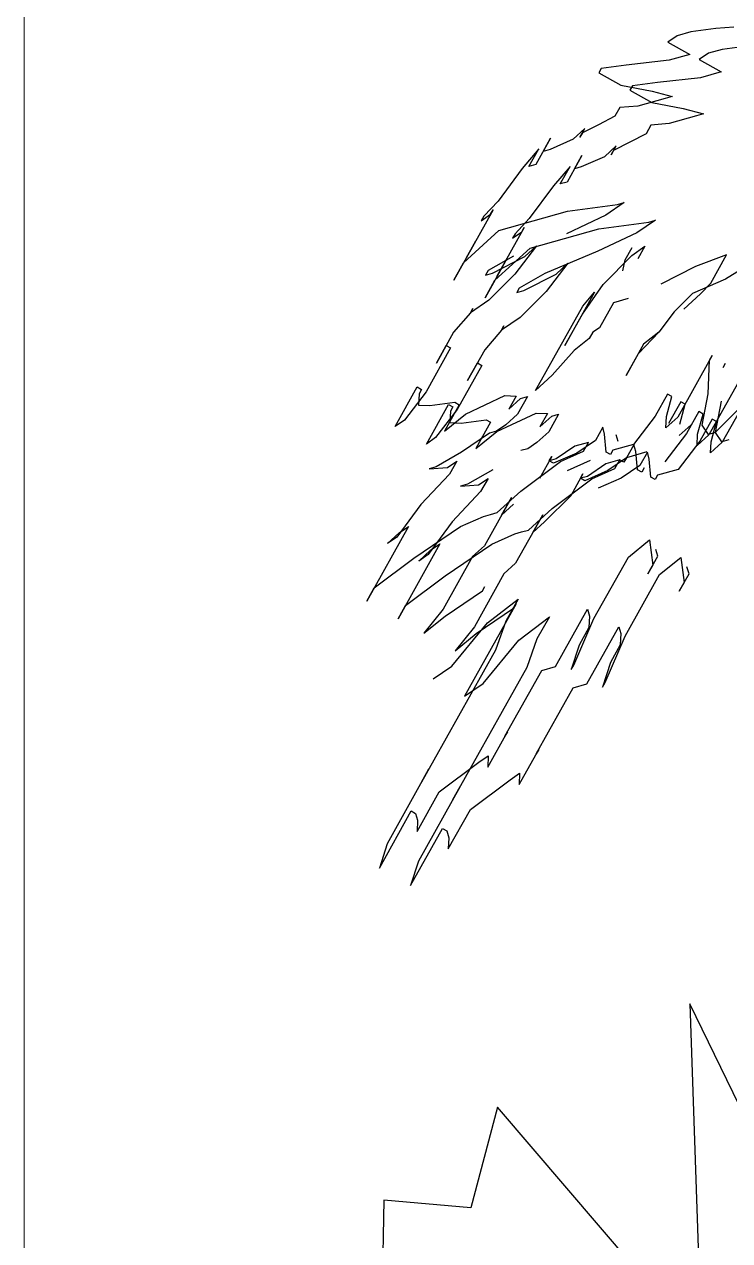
# Model space of a CAD drawing. Header units: millimetres. Extents: x 7703 to 16070, y -6855 to 95.
# Drawn here: x 14838.93 to 14854.66, y -4495.37 to -4468.27 of the extents above; entities that cross this region are included whole.
import ezdxf

# ---------------------------------------------------------------- set-up
doc = ezdxf.new("R2010")
doc.units = ezdxf.units.MM
for name, color, linetype in [('AĞAÇLAR', 7, 'Continuous'), ('Kıtc-014 Elk Tes İşaretler', 1, 'Continuous'), ('yeni', 7, 'Continuous'), ('YENİ AĞAÇ', 80, 'Continuous')]:
    doc.layers.add(name, color=color, linetype=linetype)
doc.layers.add('kapı', color=6, linetype='Continuous', lineweight=9)
doc.styles.get("Standard").update_dxf_attribs({"font": 'stylu.ttf', "height": 10})

# ---------------------------------------------------------------- blocks, each defined once
blk = doc.blocks.new('A$C06865A3D')
at = {"color": 84}
for p, q in [((1.4929, 0.9811), (1.4792, 0.9651)), ((1.4792, 0.9651), (1.4614, 0.9419)), ((1.4614, 0.9419), (1.4534, 0.9274)), ((1.4534, 0.9274), (1.4509, 0.9146)), ((1.4509, 0.9146), (1.4791, 0.9225)), ((1.4791, 0.9225), (1.4669, 0.9009)), ((1.4669, 0.9009), (1.4355, 0.8616)), ((1.4355, 0.8616), (1.4177, 0.8383)), ((1.4474, 0.8407), (1.4781, 0.8615)), ((1.4781, 0.8615), (1.499, 0.8735)), ((1.495, 0.8662), (1.4788, 0.8374)), ((1.499, 0.8735), (1.495, 0.8662)), ((1.4177, 0.8383), (1.4193, 0.8327)), ((1.4193, 0.8327), (1.4474, 0.8407)), ((1.4788, 0.8374), (1.4651, 0.8213)), ((1.4651, 0.8213), (1.4682, 0.8101)), ((1.4682, 0.8101), (1.4618, 0.79)), ((1.4618, 0.79), (1.4553, 0.77)), ((1.4537, 0.7756), (1.4528, 0.7571)), ((1.4568, 0.7643), (1.4537, 0.7756)), ((1.4553, 0.77), (1.4568, 0.7643)), ((1.4528, 0.7571), (1.4423, 0.7298)), ((1.4334, 0.7395), (1.443, 0.7057)), ((1.4382, 0.7226), (1.4334, 0.7395)), ((1.5073, 0.6935), (1.5428, 0.74)), ((1.5468, 0.7472), (1.5419, 0.7215)), ((1.5428, 0.74), (1.5468, 0.7472)), ((1.4326, 0.721), (1.4349, 0.6913)), ((1.4389, 0.6985), (1.4326, 0.721)), ((1.4423, 0.7298), (1.4382, 0.7226)), ((1.5419, 0.7215), (1.5249, 0.6742)), ((1.443, 0.7057), (1.4389, 0.6985)), ((1.4668, 0.6213), (1.5073, 0.6935)), ((1.7445, 0.6937), (1.7667, 0.6149)), ((1.7461, 0.688), (1.7445, 0.6937)), ((1.4349, 0.6913), (1.442, 0.6447)), ((1.7725, 0.659), (1.7461, 0.688)), ((1.8103, 0.6758), (1.8102, 0.6332)), ((1.7933, 0.6285), (1.7725, 0.659)), ((1.442, 0.6447), (1.4427, 0.6206)), ((1.5094, 0.6212), (1.5103, 0.6397)), ((1.5103, 0.6397), (1.5158, 0.5987)), ((1.4443, 0.6149), (1.4467, 0.6278)), ((1.4452, 0.6334), (1.4626, 0.5715)), ((1.4467, 0.6278), (1.4452, 0.6334)), ((1.4642, 0.5659), (1.4668, 0.6213)), ((1.4964, 0.5811), (1.5094, 0.6212)), ((1.745, 0.627), (1.7394, 0.6254)), ((1.7394, 0.6254), (1.7474, 0.5973)), ((1.757, 0.6061), (1.745, 0.627)), ((1.8062, 0.626), (1.7933, 0.6285)), ((1.8102, 0.6332), (1.8062, 0.626)), ((1.4427, 0.6206), (1.4443, 0.6149)), ((1.4998, 0.6124), (1.4908, 0.5795)), ((1.7667, 0.6149), (1.7659, 0.5964)), ((1.4563, 0.594), (1.4706, 0.5434)), ((1.4626, 0.5715), (1.4563, 0.594)), ((1.5158, 0.5987), (1.5157, 0.5561)), ((1.7474, 0.5973), (1.7529, 0.5563)), ((1.7659, 0.5964), (1.757, 0.6061)), ((1.4908, 0.5795), (1.4924, 0.5738)), ((1.4924, 0.5738), (1.4964, 0.5811)), ((1.4706, 0.5434), (1.4642, 0.5659)), ((1.5157, 0.5561), (1.5108, 0.5304)), ((1.7529, 0.5563), (1.7407, 0.5346)), ((1.7134, 0.5451), (1.7182, 0.5283)), ((1.7206, 0.5411), (1.7134, 0.5451)), ((1.7367, 0.5274), (1.7206, 0.5411)), ((1.5092, 0.536), (1.5108, 0.5304)), ((1.5108, 0.5304), (1.5092, 0.536)), ((1.5108, 0.5304), (1.5131, 0.5007)), ((1.7182, 0.5283), (1.7133, 0.5026)), ((1.7423, 0.529), (1.7367, 0.5274)), ((1.7407, 0.5346), (1.7423, 0.529)), ((1.6224, 0.5012), (1.6265, 0.5084)), ((1.6265, 0.5084), (1.6328, 0.4859)), ((1.7141, 0.521), (1.7061, 0.5066)), ((1.7068, 0.4825), (1.7173, 0.5098)), ((1.7173, 0.5098), (1.7141, 0.521)), ((1.5131, 0.5007), (1.5242, 0.4613)), ((1.6071, 0.4908), (1.6168, 0.4996)), ((1.6168, 0.4996), (1.6216, 0.4827)), ((1.6216, 0.4827), (1.6224, 0.5012)), ((1.7061, 0.5066), (1.7012, 0.4809)), ((1.7133, 0.5026), (1.7027, 0.4753)), ((1.5178, 0.4838), (1.5235, 0.4854)), ((1.5242, 0.4613), (1.5178, 0.4838)), ((1.5235, 0.4854), (1.5394, 0.4291)), ((1.5901, 0.4434), (1.6071, 0.4908)), ((1.6328, 0.4859), (1.632, 0.4674)), ((1.7012, 0.4809), (1.6971, 0.4737)), ((1.6986, 0.4255), (1.7068, 0.4825)), ((1.841, 0.4596), (1.8443, 0.491)), ((1.8443, 0.491), (1.8676, 0.4732)), ((1.8644, 0.4845), (1.8572, 0.4885)), ((1.8707, 0.462), (1.8644, 0.4845)), ((1.632, 0.4674), (1.6295, 0.4546)), ((1.6955, 0.4793), (1.7035, 0.4512)), ((1.6971, 0.4737), (1.6955, 0.4793)), ((1.7027, 0.4753), (1.6971, 0.4737)), ((1.8676, 0.4732), (1.8707, 0.462)), ((1.6295, 0.4546), (1.6255, 0.4474)), ((1.8632, 0.3809), (1.841, 0.4596)), ((1.5538, 0.421), (1.5716, 0.4443)), ((1.5716, 0.4443), (1.5772, 0.4459)), ((1.5772, 0.4459), (1.5868, 0.4121)), ((1.5868, 0.4121), (1.5901, 0.4434)), ((1.6255, 0.4474), (1.6181, 0.4088)), ((1.5281, 0.4259), (1.5337, 0.4275)), ((1.5424, 0.3753), (1.5281, 0.4259)), ((1.5337, 0.4275), (1.5353, 0.4219)), ((1.5394, 0.4291), (1.5449, 0.3881)), ((1.6968, 0.3885), (1.6986, 0.4255)), ((1.5353, 0.4219), (1.5441, 0.4122)), ((1.5441, 0.4122), (1.5538, 0.421)), ((1.6961, 0.4126), (1.7136, 0.3507)), ((1.7025, 0.3901), (1.6961, 0.4126)), ((1.6181, 0.4088), (1.6091, 0.3759)), ((1.6188, 0.3847), (1.6213, 0.3976)), ((1.6213, 0.3976), (1.6261, 0.3807)), ((1.7033, 0.4086), (1.7025, 0.3901)), ((1.5449, 0.3881), (1.5424, 0.3753)), ((1.6051, 0.3687), (1.6188, 0.3847)), ((1.6887, 0.3741), (1.6928, 0.3813)), ((1.6928, 0.3813), (1.6968, 0.3885)), ((1.8504, 0.3833), (1.8576, 0.3793)), ((1.8711, 0.3101), (1.8504, 0.3833)), ((1.6091, 0.3759), (1.6051, 0.3687)), ((1.6261, 0.3807), (1.6275, 0.3325)), ((1.6782, 0.3468), (1.6887, 0.3741)), ((1.8576, 0.3793), (1.8664, 0.3696)), ((1.8848, 0.3262), (1.8632, 0.3809)), ((1.8664, 0.3696), (1.8728, 0.3471)), ((1.6659, 0.2826), (1.6782, 0.3468)), ((1.7136, 0.3507), (1.7127, 0.3323)), ((1.8728, 0.3471), (1.8864, 0.3205)), ((1.6275, 0.3325), (1.6346, 0.2859)), ((1.7127, 0.3323), (1.7318, 0.2647)), ((1.7793, 0.2903), (1.7851, 0.3345)), ((1.7851, 0.3345), (1.7931, 0.3063)), ((1.8864, 0.3205), (1.8848, 0.3262)), ((1.739, 0.2607), (1.7488, 0.3121)), ((1.7488, 0.3121), (1.7473, 0.3177)), ((1.633, 0.2915), (1.6354, 0.3043)), ((1.6354, 0.3043), (1.6625, 0.2087)), ((1.7931, 0.3063), (1.8082, 0.2742)), ((1.863, 0.2957), (1.8711, 0.3101)), ((1.6321, 0.273), (1.633, 0.2915)), ((1.6346, 0.2859), (1.6321, 0.273)), ((1.6577, 0.2256), (1.6659, 0.2826)), ((1.7855, 0.2252), (1.7793, 0.2903)), ((1.8868, 0.2113), (1.863, 0.2957)), ((1.8082, 0.2742), (1.8559, 0.1053)), ((1.7318, 0.2647), (1.7357, 0.2294)), ((1.7357, 0.2294), (1.739, 0.2607)), ((1.6625, 0.2087), (1.6577, 0.2256)), ((1.7806, 0.1995), (1.7855, 0.2252)), ((1.8852, 0.2169), (1.8868, 0.2113)), ((1.8979, 0.1719), (1.8852, 0.2169)), ((1.8867, 0.1687), (1.8891, 0.1816)), ((1.8891, 0.1816), (1.8979, 0.1719)), ((1.8784, 0.1117), (1.8867, 0.1687)), ((1.8511, 0.1222), (1.8782, 0.0265)), ((1.8559, 0.1053), (1.8511, 0.1222)), ((1.8928, 0.061), (1.8784, 0.1117)), ((1.8711, 0.0732), (1.8767, 0.0747)), ((1.8918, 0), (1.8711, 0.0732)), ((1.8767, 0.0747), (1.8839, 0.0707)), ((1.8839, 0.0707), (1.8928, 0.061)), ((1.8782, 0.0265), (1.8918, 0))]:
    blk.add_line(p, q, dxfattribs=at)
at = {"color": 87}
for p, q in [((1.5192, 0.9764), (1.5014, 0.9531)), ((1.5014, 0.9531), (1.4933, 0.9387)), ((1.4933, 0.9387), (1.4909, 0.9259)), ((1.4909, 0.9259), (1.5191, 0.9338)), ((1.5191, 0.9338), (1.5069, 0.9122)), ((1.5069, 0.9122), (1.4754, 0.8729)), ((1.518, 0.8728), (1.539, 0.8848)), ((1.535, 0.8775), (1.5188, 0.8487)), ((1.539, 0.8848), (1.535, 0.8775)), ((1.4754, 0.8729), (1.4577, 0.8496)), ((1.4874, 0.852), (1.518, 0.8728)), ((1.4577, 0.8496), (1.4593, 0.844)), ((1.4593, 0.844), (1.4874, 0.852)), ((1.5188, 0.8487), (1.5051, 0.8326)), ((1.5082, 0.8214), (1.5017, 0.8013)), ((1.5051, 0.8326), (1.5082, 0.8214)), ((1.5017, 0.8013), (1.4952, 0.7813)), ((1.4936, 0.7869), (1.4928, 0.7684)), ((1.4968, 0.7756), (1.4936, 0.7869)), ((1.4952, 0.7813), (1.4968, 0.7756)), ((1.4928, 0.7684), (1.4822, 0.7411)), ((1.4734, 0.7508), (1.483, 0.717)), ((1.4782, 0.7339), (1.4734, 0.7508)), ((1.5473, 0.7048), (1.5828, 0.7513)), ((1.5868, 0.7585), (1.5819, 0.7328)), ((1.5828, 0.7513), (1.5868, 0.7585)), ((1.4822, 0.7411), (1.4782, 0.7339)), ((1.4726, 0.7323), (1.4749, 0.7026)), ((1.4789, 0.7098), (1.4726, 0.7323)), ((1.5819, 0.7328), (1.5649, 0.6855)), ((1.483, 0.717), (1.4789, 0.7098)), ((1.8016, 0.7098), (1.8238, 0.631)), ((1.4749, 0.7026), (1.482, 0.656)), ((1.5068, 0.6326), (1.5473, 0.7048)), ((1.7844, 0.705), (1.8067, 0.6262)), ((1.5649, 0.6855), (1.5398, 0.6237)), ((1.482, 0.656), (1.4827, 0.6319)), ((1.5494, 0.6325), (1.5503, 0.651)), ((1.5503, 0.651), (1.5558, 0.61)), ((1.4843, 0.6262), (1.4867, 0.6391)), ((1.4851, 0.6447), (1.5026, 0.5828)), ((1.4867, 0.6391), (1.4851, 0.6447)), ((1.785, 0.6383), (1.7794, 0.6367)), ((1.7794, 0.6367), (1.7873, 0.6086)), ((1.797, 0.6174), (1.785, 0.6383)), ((1.8022, 0.6431), (1.7965, 0.6415)), ((1.7965, 0.6415), (1.8045, 0.6134)), ((1.8142, 0.6222), (1.8022, 0.6431)), ((1.4827, 0.6319), (1.4843, 0.6262)), ((1.5042, 0.5772), (1.5068, 0.6326)), ((1.5398, 0.6237), (1.5308, 0.5908)), ((1.5364, 0.5924), (1.5494, 0.6325)), ((1.8067, 0.6262), (1.8058, 0.6077)), ((1.823, 0.6125), (1.8142, 0.6222)), ((1.8238, 0.631), (1.823, 0.6125)), ((1.5558, 0.61), (1.5556, 0.5674)), ((1.7873, 0.6086), (1.7928, 0.5676)), ((1.8058, 0.6077), (1.797, 0.6174)), ((1.8045, 0.6134), (1.81, 0.5724)), ((1.4963, 0.6053), (1.5106, 0.5547)), ((1.5026, 0.5828), (1.4963, 0.6053)), ((1.5308, 0.5908), (1.5324, 0.5851)), ((1.5324, 0.5851), (1.5364, 0.5924)), ((1.5106, 0.5547), (1.5042, 0.5772)), ((1.5556, 0.5674), (1.5507, 0.5417)), ((1.81, 0.5724), (1.7978, 0.5508)), ((1.7534, 0.5564), (1.7582, 0.5395)), ((1.7606, 0.5524), (1.7534, 0.5564)), ((1.7767, 0.5387), (1.7606, 0.5524)), ((1.7705, 0.5613), (1.7753, 0.5444)), ((1.7778, 0.5572), (1.7705, 0.5613)), ((1.7938, 0.5435), (1.7778, 0.5572)), ((1.7978, 0.5508), (1.7994, 0.5451)), ((1.5491, 0.5473), (1.5507, 0.5417)), ((1.5507, 0.5417), (1.5491, 0.5473)), ((1.5507, 0.5417), (1.5531, 0.512)), ((1.7582, 0.5395), (1.7533, 0.5139)), ((1.7753, 0.5444), (1.7704, 0.5187)), ((1.7823, 0.5403), (1.7767, 0.5387)), ((1.7807, 0.5459), (1.7823, 0.5403)), ((1.7994, 0.5451), (1.7938, 0.5435)), ((1.7541, 0.5323), (1.746, 0.5179)), ((1.7573, 0.5211), (1.7541, 0.5323)), ((1.5531, 0.512), (1.5642, 0.4726)), ((1.6471, 0.5021), (1.6568, 0.5109)), ((1.6568, 0.5109), (1.6615, 0.494)), ((1.6615, 0.494), (1.6624, 0.5125)), ((1.6624, 0.5125), (1.6665, 0.5197)), ((1.6665, 0.5197), (1.6728, 0.4972)), ((1.746, 0.5179), (1.7411, 0.4922)), ((1.7533, 0.5139), (1.7427, 0.4866)), ((1.7468, 0.4938), (1.7573, 0.5211)), ((1.7704, 0.5187), (1.7599, 0.4914)), ((1.5578, 0.4951), (1.5635, 0.4967)), ((1.5642, 0.4726), (1.5578, 0.4951)), ((1.5635, 0.4967), (1.5794, 0.4404)), ((1.6301, 0.4547), (1.6471, 0.5021)), ((1.6728, 0.4972), (1.6719, 0.4787)), ((1.881, 0.4709), (1.8843, 0.5023)), ((1.8843, 0.5023), (1.9076, 0.4845)), ((1.9044, 0.4958), (1.8971, 0.4998)), ((1.9107, 0.4733), (1.9044, 0.4958)), ((1.7355, 0.4906), (1.7435, 0.4625)), ((1.7371, 0.485), (1.7355, 0.4906)), ((1.7411, 0.4922), (1.7371, 0.485)), ((1.7427, 0.4866), (1.7371, 0.485)), ((1.7385, 0.4368), (1.7468, 0.4938)), ((1.9076, 0.4845), (1.9107, 0.4733)), ((1.6695, 0.4659), (1.6654, 0.4587)), ((1.6719, 0.4787), (1.6695, 0.4659)), ((1.9032, 0.3921), (1.881, 0.4709)), ((1.5938, 0.4323), (1.6116, 0.4556)), ((1.6116, 0.4556), (1.6172, 0.4572)), ((1.6172, 0.4572), (1.6267, 0.4234)), ((1.6267, 0.4234), (1.6301, 0.4547)), ((1.7435, 0.4625), (1.7433, 0.4199)), ((1.5681, 0.4372), (1.5737, 0.4388)), ((1.5737, 0.4388), (1.5753, 0.4332)), ((1.5794, 0.4404), (1.5848, 0.3994)), ((1.5824, 0.3866), (1.5681, 0.4372)), ((1.5753, 0.4332), (1.5841, 0.4235)), ((1.5841, 0.4235), (1.5938, 0.4323)), ((1.7361, 0.4239), (1.7536, 0.362)), ((1.7425, 0.4014), (1.7361, 0.4239)), ((1.7368, 0.3998), (1.7385, 0.4368)), ((1.6581, 0.4201), (1.6491, 0.3872)), ((1.7433, 0.4199), (1.7425, 0.4014)), ((1.5848, 0.3994), (1.5824, 0.3866)), ((1.6451, 0.38), (1.6588, 0.396)), ((1.6588, 0.396), (1.6613, 0.4089)), ((1.6613, 0.4089), (1.666, 0.392)), ((1.7328, 0.3926), (1.7368, 0.3998)), ((1.6491, 0.3872), (1.6451, 0.38)), ((1.666, 0.392), (1.6675, 0.3438)), ((1.7182, 0.3581), (1.7287, 0.3854)), ((1.7287, 0.3854), (1.7328, 0.3926)), ((1.8904, 0.3946), (1.8976, 0.3906)), ((1.911, 0.3214), (1.8904, 0.3946)), ((1.8976, 0.3906), (1.9064, 0.3809)), ((1.9248, 0.3375), (1.9032, 0.3921)), ((1.9064, 0.3809), (1.9128, 0.3584)), ((1.7059, 0.2939), (1.7182, 0.3581)), ((1.7536, 0.362), (1.7527, 0.3436)), ((1.9128, 0.3584), (1.9264, 0.3318)), ((1.6675, 0.3438), (1.6746, 0.2972)), ((1.7527, 0.3436), (1.7718, 0.276)), ((1.8193, 0.3016), (1.8251, 0.3458)), ((1.8251, 0.3458), (1.833, 0.3176)), ((1.7872, 0.329), (1.8206, 0.2108)), ((1.7888, 0.3234), (1.7872, 0.329)), ((1.9264, 0.3318), (1.9248, 0.3375)), ((1.673, 0.3028), (1.6754, 0.3156)), ((1.6754, 0.3156), (1.7025, 0.22)), ((1.779, 0.272), (1.7888, 0.3234)), ((1.833, 0.3176), (1.8482, 0.2855)), ((1.903, 0.307), (1.911, 0.3214)), ((1.6721, 0.2843), (1.673, 0.3028)), ((1.6746, 0.2972), (1.6721, 0.2843)), ((1.8255, 0.2365), (1.8193, 0.3016)), ((1.9268, 0.2226), (1.903, 0.307)), ((1.6977, 0.2369), (1.7059, 0.2939)), ((1.8482, 0.2855), (1.8959, 0.1166)), ((1.7718, 0.276), (1.7757, 0.2407)), ((1.7757, 0.2407), (1.779, 0.272)), ((1.7025, 0.22), (1.6977, 0.2369)), ((1.8206, 0.2108), (1.8255, 0.2365)), ((1.9252, 0.2282), (1.9268, 0.2226)), ((1.9379, 0.1832), (1.9252, 0.2282)), ((1.9267, 0.18), (1.9291, 0.1929)), ((1.9291, 0.1929), (1.9379, 0.1832)), ((1.9184, 0.123), (1.9267, 0.18)), ((1.8911, 0.1335), (1.9182, 0.0378)), ((1.8959, 0.1166), (1.8911, 0.1335)), ((1.9327, 0.0723), (1.9184, 0.123)), ((1.9111, 0.0845), (1.9167, 0.086)), ((1.9167, 0.086), (1.9239, 0.082)), ((1.9317, 0.0113), (1.9111, 0.0845)), ((1.9239, 0.082), (1.9327, 0.0723)), ((1.9182, 0.0378), (1.9317, 0.0113))]:
    blk.add_line(p, q, dxfattribs=at)
at = {"color": 72}
for p, q in [((1.7024, 0.8091), (1.6925, 0.7674)), ((1.6737, 0.7881), (1.6575, 0.7532)), ((1.6839, 0.752), (1.6737, 0.7881)), ((1.6925, 0.7674), (1.6775, 0.7286)), ((1.6575, 0.7532), (1.6437, 0.7104)), ((1.6844, 0.7349), (1.6839, 0.752)), ((1.6832, 0.7086), (1.6844, 0.7349)), ((1.5962, 0.7099), (1.5996, 0.7282)), ((1.5996, 0.7282), (1.6042, 0.7122)), ((1.6775, 0.7286), (1.6774, 0.6983)), ((1.5944, 0.7008), (1.5899, 0.7168)), ((1.5966, 0.6625), (1.5962, 0.7099)), ((1.6018, 0.6899), (1.5944, 0.7008)), ((1.6774, 0.6983), (1.6813, 0.6691)), ((1.6287, 0.6715), (1.62, 0.6561)), ((1.6813, 0.6691), (1.6789, 0.6468)), ((1.6823, 0.6348), (1.6813, 0.6691)), ((1.596, 0.6493), (1.6152, 0.5812)), ((1.5976, 0.6282), (1.596, 0.6493)), ((1.6039, 0.6213), (1.5966, 0.6625)), ((1.62, 0.6561), (1.6291, 0.6241)), ((1.6789, 0.6468), (1.6903, 0.6068)), ((1.6282, 0.52), (1.5976, 0.6282)), ((1.6152, 0.5812), (1.6039, 0.6213)), ((1.6291, 0.6241), (1.6273, 0.6149)), ((1.6903, 0.6068), (1.6823, 0.6348)), ((1.6296, 0.6069), (1.6272, 0.5846)), ((1.6273, 0.6149), (1.6296, 0.6069)), ((1.6272, 0.5846), (1.6294, 0.5463)), ((1.6294, 0.5463), (1.6282, 0.52))]:
    blk.add_line(p, q, dxfattribs=at)
at = {"color": 85}
for p, q in [((1.7632, 0.6929), (1.7616, 0.6985)), ((1.8104, 0.6333), (1.7896, 0.6639)), ((1.8273, 0.6381), (1.8233, 0.6309)), ((1.7622, 0.6318), (1.7566, 0.6302)), ((1.7566, 0.6302), (1.7645, 0.6021)), ((1.7742, 0.6109), (1.7622, 0.6318)), ((1.8233, 0.6309), (1.8104, 0.6333)), ((1.7839, 0.6197), (1.783, 0.6012)), ((1.77, 0.5611), (1.7579, 0.5395)), ((1.7378, 0.5459), (1.7306, 0.55)), ((1.7579, 0.5395), (1.7595, 0.5338)), ((1.7595, 0.5338), (1.7538, 0.5322)), ((1.7304, 0.5074), (1.7199, 0.4801))]:
    blk.add_line(p, q, dxfattribs=at)
blk = doc.blocks.new('21')
at = {"layer": 'AĞAÇLAR', "xscale": 100.0000000000477, "yscale": 100.0000000000477, "zscale": 100.0000000000477, "rotation": 224.9999999999528}
blk.add_blockref('A$C06865A3D', (6127.91, 8049.89), dxfattribs=at)
blk = doc.blocks.new('DDDDCD')
at = {"layer": 'YENİ AĞAÇ', "color": 204}
blk.add_lwpolyline([(275.12564, 183.15194), (275.16107, 183.22088), (275.23616, 183.21707), (275.07768, 183.43636), (275.33927, 183.31831), (275.23798, 183.44852), (275.35878, 183.45045), (275.24968, 183.52758), (275.34054, 183.5413), (275.29133, 183.59483), (275.38216, 183.62267), (275.12864, 183.6538), (275.32824, 183.77667), (275.25705, 183.80815), (275.27274, 183.87141), (275.20723, 183.88314)], dxfattribs=at)
at = {"layer": 'YENİ AĞAÇ', "color": 204, "flags": 1}
for tag, p in [('ITEM', (274.87328, 183.60416)), ('SIZE', (274.87328, 183.58477))]:
    blk.add_attdef(tag, p, '', height=0.01164, dxfattribs=at)
for tag, p in [('SIZE', (274.87292, 183.59219)), ('ITEM', (274.8814, 183.59974))]:
    blk.add_attdef(tag, p, '', height=0.00681, rotation=311.65238, dxfattribs=at)

msp = doc.modelspace()

# ---------------------------------------------------------------- linework, layer by layer
at = {"layer": 'Kıtc-014 Elk Tes İşaretler', "lineweight": 20, "ltscale": 0.29}
msp.add_lwpolyline([(14913.669, -4168.639), (14838.932, -4168.639), (14838.932, -5163.483), (14913.669, -5163.483)], close=True, dxfattribs=at)

# ---------------------------------------------------------------- block references
at = {"layer": 'kapı', "color": 7, "xscale": 0.1920239999773912, "yscale": 0.1920239999773912, "zscale": 0.1920239999773912, "rotation": 90}
msp.add_blockref('21', (16366.931, -5638.091, 469.979), dxfattribs=at)
at = {"layer": 'yeni', "xscale": 29.81159999992195, "yscale": 29.81159999992195, "zscale": 29.81159999992195, "rotation": 98.95964764835672}
msp.add_blockref('DDDDCD', (21539.609, -11746.981), dxfattribs=at)

doc.saveas('drawing.dxf')
